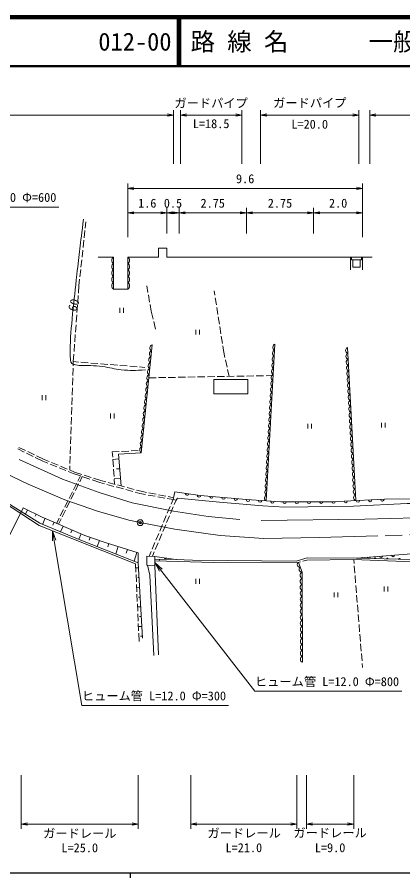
# Model space of a CAD drawing. Units: millimetres at full size, sheet at 1:1000, with parts at other scales. Extents: x 40000 to 680000, y 20000 to 380000.
# Drawn here: x 144950 to 223741, y 204000 to 380000 of the extents above; entities that cross this region are included whole.
import ezdxf
from ezdxf.enums import TextEntityAlignment as Align

# ---------------------------------------------------------------- set-up
doc = ezdxf.new("R2010")
doc.units = ezdxf.units.MM
doc.header["$LTSCALE"] = 1000
doc.header["$PDMODE"] = 32
doc.header["$PDSIZE"] = 500
doc.linetypes.add('CHAIN', pattern=[18.5, 12, -1.5, 3.5, -1.5])
for name, color, linetype, lineweight in [('M-BGD', 7, 'Continuous', 13), ('M-BMK', 2, 'CHAIN', 13), ('M-BMK-SRVR', 3, 'Continuous', 13), ('M-STR-HTXT', 7, 'Continuous', 13), ('M-TTL', 2, 'Continuous', 140), ('M-TTL-BAND', 7, 'Continuous', 25), ('M-TTL-LINE', 7, 'Continuous', 50)]:
    doc.layers.add(name, color=color, linetype=linetype, lineweight=lineweight)
doc.layers.add('M-BGD-HTXT', color=7, linetype='Continuous')
doc.layers.add('M-TTL-TXT', color=7, linetype='Continuous')
doc.styles.add('ＭＳ ゴシック', font='')
doc.styles.get('ＭＳ ゴシック').set_extended_font_data('MS Gothic')

# ---------------------------------------------------------------- blocks, each defined once
blk = doc.blocks.new('open_arrow')
at = {"color": 0, "linetype": 'Continuous', "lineweight": -2}
blk.add_lwpolyline([(7.5, 1.25), (0, 0), (7.5, -1.25)], dxfattribs=at)

msp = doc.modelspace()

# ---------------------------------------------------------------- linework, layer by layer
at = {"layer": 'M-BGD'}
for p, q in [((167527, 335000), (167527, 346000)), ((167527, 345000), (215527, 345000)), ((215527, 335000), (215527, 346000)), ((167527, 340000), (175527, 340000)), ((175527, 335739), (175527, 341000)), ((175530, 340000), (178027, 340000)), ((178027, 335739), (178027, 341000)), ((178027, 340000), (191777, 340000)), ((191777, 335739), (191777, 341000)), ((191777, 340000), (205527, 340000)), ((205527, 335739), (205527, 341000)), ((205527, 340000), (215527, 340000)), ((158840, 336861), (158978, 338137)), ((158625, 334872), (158786, 336363)), ((158409, 332884), (158571, 334375)), ((173790, 330912), (173790, 332793)), ((173790, 332793), (175530, 332793)), ((175530, 332793), (175530, 330912)), ((158194, 330895), (158356, 332387)), ((161465, 330912), (164653, 330912)), ((164653, 330912), (164653, 324415)), ((167527, 330912), (173790, 330912)), ((167527, 324415), (167527, 330912)), ((175530, 330912), (205527, 330912)), ((205527, 330912), (213305, 330912)), ((213027, 330912), (213027, 328342)), ((213277, 330912), (213277, 330412)), ((213305, 330912), (215527, 330912)), ((215277, 330412), (215277, 330912)), ((215527, 330912), (217479, 330912)), ((215527, 330912), (215527, 328342)), ((157979, 328907), (158141, 330398)), ((213277, 330412), (213527, 330412)), ((213527, 330412), (215027, 330412)), ((213527, 330412), (213527, 328912)), ((215027, 328912), (215027, 330412)), ((215027, 330412), (215277, 330412)), ((157764, 326919), (157925, 328410)), ((213527, 328912), (215027, 328912)), ((157572, 325145), (157710, 326421)), ((157455, 323586), (157572, 325145)), ((164653, 324415), (167527, 324415)), ((171416, 325075), (171662, 323706)), ((185195, 324060), (185338, 323137)), ((157305, 321592), (157417, 323087)), ((171750, 323214), (172014, 321737)), ((185415, 322643), (185646, 321160)), ((157155, 319597), (157267, 321093)), ((165917, 320567), (165917, 319567)), ((166667, 319567), (166667, 320567)), ((172102, 321245), (172347, 319876)), ((185722, 320666), (185953, 319184)), ((157005, 317603), (157117, 319099)), ((172347, 319876), (172726, 318265)), ((186030, 318690), (186260, 317208)), ((156855, 315608), (156967, 317104)), ((172841, 317779), (173220, 316168)), ((156705, 313614), (156817, 315110)), ((181427, 316098), (181427, 315098)), ((182177, 315098), (182177, 316098)), ((186337, 316714), (186568, 315232)), ((186644, 314738), (186875, 313255)), ((156555, 311620), (156667, 313115)), ((172533, 312994), (170313, 290927)), ((186952, 312761), (187095, 311838)), ((187095, 311838), (187404, 310416)), ((197620, 313146), (195851, 281064)), ((212425, 312450), (214130, 281137)), ((156400, 309562), (156517, 311121)), ((187510, 309927), (187827, 308461)), ((156308, 306720), (156357, 308220)), ((156373, 308719), (156400, 309562)), ((157469, 309476), (156400, 309562)), ((159462, 309315), (157967, 309436)), ((161456, 309155), (159960, 309275)), ((163449, 308994), (161954, 309115)), ((165443, 308834), (163948, 308954)), ((167436, 308673), (165941, 308793)), ((169430, 308512), (167935, 308633)), ((170997, 308386), (169928, 308472)), ((171854, 306249), (173312, 306276)), ((173812, 306285), (175311, 306313)), ((175811, 306322), (177311, 306349)), ((177811, 306358), (179311, 306386)), ((179811, 306395), (181310, 306423)), ((181810, 306432), (183310, 306459)), ((183810, 306469), (185310, 306496)), ((185810, 306505), (187309, 306533)), ((187809, 306542), (189309, 306570)), ((187933, 307973), (188242, 306550)), ((189809, 306579), (191309, 306606)), ((191809, 306616), (193308, 306643)), ((193808, 306652), (195308, 306680)), ((195808, 306689), (197266, 306716)), ((156244, 304721), (156292, 306221)), ((156180, 302722), (156228, 304222)), ((150038, 302691), (150038, 301691)), ((150788, 301691), (150788, 302691)), ((156115, 300723), (156163, 302223)), ((156051, 298724), (156099, 300224)), ((155987, 296725), (156035, 298225)), ((164024, 298958), (164024, 297958)), ((164774, 297958), (164774, 298958)), ((155922, 294727), (155970, 296226)), ((204351, 296855), (204351, 295855)), ((205101, 295855), (205101, 296855)), ((219388, 297065), (219388, 296065)), ((220138, 296065), (220138, 297065)), ((155858, 292728), (155906, 294227)), ((155794, 290729), (155842, 292228)), ((146394, 291068), (145050, 291735)), ((146656, 291380), (145302, 292026)), ((148186, 290180), (146842, 290846)), ((148461, 290519), (147107, 291165)), ((165766, 291172), (164386, 291104)), ((164386, 291104), (164461, 290042)), ((167764, 291269), (166266, 291196)), ((169644, 291361), (168263, 291294)), ((150170, 289197), (148634, 289958)), ((150458, 289566), (148912, 290304)), ((151191, 288785), (150170, 289197)), ((151477, 289141), (150458, 289566)), ((153323, 288372), (151939, 288949)), ((155729, 288730), (155777, 290229)), ((165735, 289650), (164495, 289552)), ((164496, 289543), (164601, 288047)), ((153046, 288037), (151655, 288598)), ((154901, 287288), (153510, 287849)), ((155169, 287602), (153785, 288179)), ((156386, 286689), (155364, 287101)), ((156650, 286985), (155631, 287410)), ((155686, 287387), (155713, 288230)), ((158171, 286492), (156650, 286985)), ((164637, 287548), (164742, 286052)), ((165892, 287656), (165272, 287607)), ((157911, 286176), (156386, 286689)), ((157334, 285147), (157857, 286194)), ((158245, 286064), (157717, 285001)), ((159807, 285539), (158385, 286017)), ((160074, 285876), (158647, 286338)), ((161807, 284866), (160281, 285379)), ((162070, 285230), (160549, 285722)), ((163040, 284972), (162070, 285230)), ((166048, 285662), (164777, 285562)), ((164777, 285553), (164852, 284491)), ((156440, 283358), (157110, 284700)), ((157495, 284553), (156828, 283209)), ((162789, 284593), (161807, 284866)), ((164716, 284056), (163270, 284459)), ((164973, 284459), (163524, 284844)), ((166642, 283520), (165197, 283922)), ((166907, 283946), (165457, 284331)), ((168569, 282984), (167124, 283386)), ((168840, 283433), (167390, 283818)), ((155546, 281569), (156216, 282911)), ((156605, 282762), (155938, 281418)), ((170032, 282576), (169051, 282850)), ((170293, 283047), (169323, 283305)), ((171195, 282369), (170032, 282576)), ((171381, 282830), (170293, 283047)), ((173164, 282018), (171687, 282281)), ((173342, 282438), (171871, 282732)), ((175133, 281668), (173656, 281931)), ((175303, 282047), (173832, 282341)), ((176881, 281732), (175794, 281949)), ((154652, 279780), (155322, 281122)), ((155716, 280970), (155048, 279627)), ((175612, 278565), (176191, 279949)), ((176787, 281373), (175625, 281580)), ((176835, 279874), (176255, 278491)), ((176384, 280410), (176787, 281373)), ((177406, 281237), (177028, 280335)), ((147035, 279220), (146624, 278362)), ((148839, 278356), (148633, 277927)), ((153758, 277991), (154428, 279333)), ((154826, 279179), (154159, 277835)), ((174839, 276720), (175419, 278104)), ((150653, 277515), (150120, 276282)), ((152489, 276722), (152223, 276105)), ((153011, 276496), (153534, 277544)), ((153937, 277388), (153409, 276325)), ((176061, 278030), (175481, 276646)), ((154325, 275929), (153818, 274754)), ((156161, 275136), (155907, 274548)), ((174067, 274875), (174646, 276259)), ((175288, 276185), (174708, 274802)), ((157997, 274342), (157518, 273235)), ((159864, 273628), (159665, 273058)), ((161753, 272971), (161319, 271726)), ((173295, 273031), (173874, 274414)), ((174514, 274341), (173934, 272958)), ((163649, 272337), (163454, 271707)), ((165559, 271743), (165089, 270230)), ((167469, 271150), (167234, 270393)), ((172522, 271186), (173101, 272569)), ((173741, 272496), (173161, 271113)), ((169379, 270556), (168817, 268750)), ((171433, 267906), (171466, 269770)), ((171466, 269770), (173086, 269741)), ((171926, 269762), (172329, 270725)), ((172968, 270652), (172590, 269750)), ((173086, 269741), (173053, 267877)), ((173086, 269741), (177386, 269118)), ((214292, 269367), (225504, 270275)), ((225568, 269101), (214292, 269367)), ((169220, 266498), (169144, 268179)), ((173053, 267877), (171433, 267906)), ((173845, 249571), (173053, 267877)), ((173076, 269167), (177518, 269113)), ((173999, 269156), (173985, 268786)), ((202844, 268633), (202046, 268417)), ((204124, 268980), (203326, 268764)), ((213777, 268283), (213710, 269102)), ((213941, 266290), (213818, 267785)), ((169740, 267407), (169180, 267376)), ((169309, 264500), (169242, 265998)), ((214106, 264297), (213982, 265792)), ((169398, 262502), (169331, 264000)), ((169849, 265410), (169569, 265394)), ((181480, 265150), (181480, 264150)), ((182230, 264150), (182230, 265150)), ((169958, 263413), (169359, 263380)), ((209714, 262364), (209714, 261364)), ((210464, 261364), (210464, 262364)), ((214270, 262304), (214147, 263799)), ((219914, 263573), (219914, 262573)), ((220664, 262573), (220664, 263573)), ((169488, 260504), (169421, 262002)), ((170067, 261416), (169768, 261399)), ((214434, 260310), (214311, 261805)), ((169577, 258506), (169510, 260004)), ((170177, 259419), (169538, 259384)), ((214598, 258317), (214475, 259812)), ((169666, 256508), (169599, 258006)), ((170286, 257422), (169967, 257404)), ((214763, 256324), (214639, 257819)), ((169756, 254510), (169689, 256008)), ((170395, 255425), (169716, 255388)), ((214927, 254331), (214804, 255826)), ((169853, 252328), (169778, 254010)), ((215091, 252337), (214968, 253832)), ((170505, 253428), (170165, 253409)), ((215255, 250344), (215132, 251839)), ((215419, 248351), (215296, 249846)), ((215528, 247034), (215460, 247853))]:
    msp.add_line(p, q, dxfattribs=at)
for points in [[(277008, 310214), (263916, 281923), (252473, 281728), (240400, 281292), (230959, 281494), (220039, 281401)], [(170528, 253004), (169685, 268405), (156949, 273461), (149596, 276498), (141942, 281297), (140291, 281546), (129043, 287798), (123320, 291173), (114420, 296917), (108313, 300697), (107305, 299461), (98457, 304446), (95081, 302868), (96234, 300863)], [(169144, 268179), (149402, 276058), (142127, 280807), (140258, 281181), (128924, 287490), (123199, 290879), (108527, 300244)], [(166168, 284142), (165656, 290647), (170313, 290927)], [(145370, 289545), (154180, 285549), (161681, 282768), (168434, 280712), (176870, 279006), (183951, 277861), (190424, 277277)], [(177192, 282923), (176787, 281373), (177455, 281227), (177677, 281670), (187024, 280725), (195177, 280071), (199643, 279780), (213705, 280008), (224610, 280569), (237852, 280538), (252231, 280834), (262637, 281177), (262656, 281901)], [(177192, 282923), (182308, 282182), (191807, 281340), (198829, 280861), (209017, 280908), (220039, 281401)], [(142815, 272893), (146133, 279651), (150059, 277772), (158762, 274012), (162937, 272558), (169688, 270460), (169685, 268405)], [(194813, 277061), (216008, 277341), (231606, 277727)], [(214292, 269367), (204212, 269430), (201922, 268729), (180751, 268978), (177386, 269118)], [(171548, 267904), (172036, 265912), (172853, 249473)], [(202046, 268417), (185051, 268447), (173070, 268814)], [(202398, 268512), (203163, 266483), (203233, 248075)], [(225858, 268591), (213623, 269106), (204124, 268980)]]:
    msp.add_lwpolyline(points, dxfattribs=at)
msp.add_lwpolyline([(185098, 305909), (192077, 305893), (192077, 302949), (185113, 302949)], close=True, dxfattribs=at)
for centre, radius, start, end in [((164981, 330262), 728, 116.75914, 243.24086), ((167200, 330262), 728, 296.75914, 63.24086), ((164981, 328963), 728, 116.75914, 243.24086), ((167200, 328963), 728, 296.75914, 63.24086), ((164981, 327663), 728, 116.75914, 243.24086), ((167200, 327663), 728, 296.75914, 63.24086), ((164981, 326364), 728, 116.75914, 243.24086), ((164981, 325065), 728, 116.75914, 243.24086), ((167200, 326364), 728, 296.75914, 63.24086), ((167200, 325065), 728, 296.75914, 63.24086), ((172621, 311128), 674, 108.26584, 240.2449), ((172744, 312354), 674, 108.26584, 240.2449), ((197795, 311280), 677, 111.00882, 242.67971), ((197863, 312514), 677, 111.00882, 242.67971), ((212712, 311861), 655, 116.00749, 250.22925), ((172497, 309902), 674, 108.26584, 240.2449), ((197727, 310046), 677, 111.00882, 242.67971), ((212777, 310657), 655, 116.00749, 250.22925), ((212843, 309453), 655, 116.00749, 250.22925), ((172251, 307450), 674, 108.26584, 240.2449), ((172374, 308676), 674, 108.26584, 240.2449), ((197591, 307578), 677, 111.00882, 242.67971), ((197659, 308812), 677, 111.00882, 242.67971), ((212908, 308248), 655, 116.00749, 250.22925), ((172127, 306224), 674, 108.26584, 240.2449), ((197523, 306344), 677, 111.00882, 242.67971), ((212974, 307044), 655, 116.00749, 250.22925), ((213040, 305840), 655, 116.00749, 250.22925), ((172004, 304998), 674, 108.26584, 240.2449), ((197387, 303876), 677, 111.00882, 242.67971), ((197455, 305110), 677, 111.00882, 242.67971), ((213105, 304635), 655, 116.00749, 250.22925), ((171757, 302546), 674, 108.26584, 240.2449), ((171881, 303772), 674, 108.26584, 240.2449), ((197319, 302642), 677, 111.00882, 242.67971), ((213171, 303431), 655, 116.00749, 250.22925), ((213236, 302227), 655, 116.00749, 250.22925), ((171634, 301320), 674, 108.26584, 240.2449), ((197251, 301408), 677, 111.00882, 242.67971), ((213302, 301022), 655, 116.00749, 250.22925), ((171387, 298868), 674, 108.26584, 240.2449), ((171511, 300094), 674, 108.26584, 240.2449), ((197115, 298941), 677, 111.00882, 242.67971), ((197183, 300175), 677, 111.00882, 242.67971), ((213368, 299818), 655, 116.00749, 250.22925), ((213433, 298613), 655, 116.00749, 250.22925), ((171264, 297643), 674, 108.26584, 240.2449), ((197047, 297707), 677, 111.00882, 242.67971), ((213499, 297409), 655, 116.00749, 250.22925), ((171017, 295191), 674, 108.26584, 240.2449), ((171141, 296417), 674, 108.26584, 240.2449), ((196911, 295239), 677, 111.00882, 242.67971), ((196979, 296473), 677, 111.00882, 242.67971), ((213565, 296205), 655, 116.00749, 250.22925), ((170894, 293965), 674, 108.26584, 240.2449), ((196843, 294005), 677, 111.00882, 242.67971), ((213630, 295000), 655, 116.00749, 250.22925), ((213696, 293796), 655, 116.00749, 250.22925), ((170771, 292739), 674, 108.26584, 240.2449), ((196706, 291537), 677, 111.00882, 242.67971), ((196775, 292771), 677, 111.00882, 242.67971), ((213761, 292592), 655, 116.00749, 250.22925), ((170647, 291513), 674, 108.26584, 240.2449), ((196638, 290303), 677, 111.00882, 242.67971), ((213827, 291387), 655, 116.00749, 250.22925), ((213893, 290183), 655, 116.00749, 250.22925), ((196570, 289069), 677, 111.00882, 242.67971), ((213958, 288979), 655, 116.00749, 250.22925), ((196434, 286602), 677, 111.00882, 242.67971), ((196502, 287836), 677, 111.00882, 242.67971), ((214024, 287774), 655, 116.00749, 250.22925), ((214089, 286570), 655, 116.00749, 250.22925), ((196366, 285368), 677, 111.00882, 242.67971), ((214155, 285366), 655, 116.00749, 250.22925), ((196230, 282900), 677, 111.00882, 242.67971), ((196298, 284134), 677, 111.00882, 242.67971), ((214221, 284161), 655, 116.00749, 250.22925), ((214286, 282957), 655, 116.00749, 250.22925), ((179666, 282565), 350, 171.74925, 351.74925), ((182140, 282206), 350, 171.74925, 351.74925), ((184629, 281976), 350, 174.93904, 354.93904), ((187120, 281755), 350, 174.93904, 354.93904), ((196162, 281666), 677, 111.00882, 242.67971), ((214352, 281753), 655, 116.00749, 250.22925), ((189610, 281535), 350, 174.93904, 354.93904), ((192101, 281320), 350, 176.09735, 356.09735), ((194595, 281150), 350, 176.09735, 356.09735), ((197089, 280980), 350, 176.09735, 356.09735), ((199585, 280865), 350, 180.26282, 0.26282), ((202085, 280876), 350, 180.26282, 0.26282), ((204585, 280888), 350, 180.26282, 0.26282), ((207085, 280899), 350, 180.26282, 0.26282), ((209584, 280933), 350, 182.56073, 2.56073), ((212082, 281045), 350, 182.56073, 2.56073), ((214579, 281157), 350, 182.56073, 2.56073), ((217077, 281268), 350, 182.56073, 2.56073), ((219574, 281380), 350, 182.56073, 2.56073), ((175236, 269430), 200, 171.75368, 351.75368), ((215571, 269332), 175, 0.30814, 176.98688), ((216784, 269569), 300, 184.62555, 4.62555), ((218070, 269273), 175, 0.30814, 176.98688), ((219275, 269771), 300, 184.62555, 4.62555), ((220570, 269214), 175, 0.30814, 176.98688), ((221767, 269972), 300, 184.62555, 4.62555), ((223069, 269155), 175, 0.30814, 176.98688), ((202746, 268064), 567, 127.82894, 273.51013), ((203129, 267049), 567, 127.82894, 273.51013), ((203436, 265870), 671, 114.01818, 246.41552), ((203441, 264643), 671, 114.01818, 246.41552), ((203446, 263416), 671, 114.01818, 246.41552), ((203450, 262189), 671, 114.01818, 246.41552), ((203455, 260961), 671, 114.01818, 246.41552), ((203460, 259734), 671, 114.01818, 246.41552), ((203464, 258507), 671, 114.01818, 246.41552), ((203469, 257280), 671, 114.01818, 246.41552), ((203473, 256053), 671, 114.01818, 246.41552), ((203478, 254825), 671, 114.01818, 246.41552), ((203483, 253598), 671, 114.01818, 246.41552), ((203487, 252371), 671, 114.01818, 246.41552), ((203492, 251144), 671, 114.01818, 246.41552), ((203497, 249916), 671, 114.01818, 246.41552), ((203501, 248689), 671, 114.01818, 246.41552)]:
    msp.add_arc(centre, radius, start, end, dxfattribs=at)
msp.add_open_spline([(171180, 307871), (168887, 307759), (168151, 307692), (166226, 307892), (164724, 308048), (163913, 308355), (162415, 308546), (161438, 308671), (160885, 308694), (159901, 308754), (158701, 308826), (158009, 308689), (156827, 308910), (156538, 308964), (156358, 309012), (156131, 309200), (155707, 309552), (155899, 310030), (155799, 310571), (155728, 310954), (155763, 311179), (155768, 311568), (155806, 314629), (155986, 316342), (156277, 319389), (156575, 322514), (156791, 324260), (157141, 327381), (157639, 331811), (157819, 333211), (158497, 338714)], degree=3, knots=[0, 0, 0, 0, 1, 1, 1, 2, 2, 2, 3, 3, 3, 4, 4, 4, 5, 5, 5, 6, 6, 6, 7, 7, 7, 8, 8, 8, 9, 9, 9, 10, 10, 10, 10], dxfattribs=at)
at = {"layer": 'M-BMK'}
msp.add_lwpolyline([(80664, 321874), (86073, 318556), (107694, 305896), (136209, 290106), (140988, 287424), (147204, 284526), (154658, 281325), (161388, 279012), (167791, 277119), (170081, 276628), (177138, 275296), (186392, 274034), (195365, 273380), (206628, 273567), (238759, 274502)], dxfattribs=at)
at = {"layer": 'M-BMK-SRVR'}
msp.add_circle((170081, 276628), 600, dxfattribs=at)
msp.add_point((170081, 276628), dxfattribs=at)
at = {"layer": 'M-STR-HTXT'}
for p, q in [((176881, 350000), (176881, 360999)), ((178309, 350000), (178309, 361000)), ((190846, 350000), (190846, 361000)), ((194679, 350000), (194679, 361000)), ((214768, 350000), (214768, 361000)), ((216980, 350000), (216980, 361000)), ((82959, 359999), (176881, 359999)), ((178309, 360000), (190846, 360000)), ((194679, 360000), (214768, 360000)), ((216980, 360000), (263415, 360000)), ((145764, 225000), (145764, 214000)), ((169685, 225000), (169685, 214000)), ((180411, 225000), (180411, 214000)), ((202120, 225000), (202120, 214000)), ((204065, 225000), (204065, 214000)), ((213710, 225000), (213710, 214000)), ((145764, 215000), (169685, 215000)), ((180411, 215000), (202120, 215000)), ((204065, 215000), (213710, 215000))]:
    msp.add_line(p, q, dxfattribs=at)
for points in [[(110240, 312046), (123478, 341184), (153478, 341184)], [(152156, 274959), (158158, 239231), (188158, 239231)], [(173064, 268483), (193523, 242154), (223523, 242154)]]:
    msp.add_lwpolyline(points, dxfattribs=at)
at = {"layer": 'M-TTL'}
msp.add_line((680000, 380000), (40000, 380000), dxfattribs=at)
at = {"layer": 'M-TTL-BAND'}
for p, q in [((40000, 205000), (579000, 205000)), ((168000, 205000), (168000, 204000))]:
    msp.add_line(p, q, dxfattribs=at)
at = {"layer": 'M-TTL-LINE'}
for p, q in [((177750, 380000), (177750, 370000)), ((178250, 380000), (178250, 370000)), ((40000, 370000), (680000, 370000))]:
    msp.add_line(p, q, dxfattribs=at)

# ---------------------------------------------------------------- block references
at = {"layer": 'M-BGD', "xscale": 167, "yscale": 167}
for p in [(167527, 345000), (167527, 340000), (175530, 340000), (178027, 340000), (191777, 340000), (205527, 340000)]:
    msp.add_blockref('open_arrow', p, dxfattribs=at)
at = {"layer": 'M-BGD', "xscale": 167, "yscale": 167, "rotation": 180}
for p in [(215527, 345000), (175527, 340000), (178027, 340000), (191777, 340000), (205527, 340000), (215527, 340000)]:
    msp.add_blockref('open_arrow', p, dxfattribs=at)
at = {"layer": 'M-STR-HTXT'}
for p, xscale, yscale, rotation in [((176881, 359999), 167, 167, 180), ((190846, 360000), 167, 167, 180), ((214768, 360000), 167, 167, 180), ((152156, 274959), 267, 267, 279.5), ((173064, 268483), 267, 267, 307.8), ((169685, 215000), 167, 167, 180), ((202120, 215000), 167, 167, 180), ((213710, 215000), 167, 167, 180)]:
    msp.add_blockref('open_arrow', p, dxfattribs=dict(at, xscale=xscale, yscale=yscale, rotation=rotation))
at = {"layer": 'M-STR-HTXT', "xscale": 167, "yscale": 167}
for p in [(178309, 360000), (194679, 360000), (216980, 360000), (145764, 215000), (180411, 215000), (204065, 215000)]:
    msp.add_blockref('open_arrow', p, dxfattribs=at)

# ---------------------------------------------------------------- texts
at = {"layer": 'M-BGD', "style": 'ＭＳ ゴシック'}
for s, p in [('9.6', (191527, 345500)), ('1.6', (171527, 340500)), ('0.5', (176779, 340500)), ('2.75', (184902, 340500)), ('2.75', (198652, 340500)), ('2.0', (210527, 340500))]:
    msp.add_text(s, height=1833, dxfattribs=at).set_placement(p, align=Align.BOTTOM_CENTER)
at = {"layer": 'M-BGD-HTXT', "style": 'ＭＳ ゴシック'}
msp.add_text('60', height=1833, rotation=73.951, dxfattribs=at).set_placement((156472, 321140), align=Align.MIDDLE_CENTER)
at = {"layer": 'M-STR-HTXT', "style": 'ＭＳ ゴシック'}
for s, p in [('ガードパイプ', (184572, 360967)), ('ガードパイプ', (204734, 361021)), ('L=18.5', (184577, 356761)), ('L=20.0', (204724, 356651)), ('ガードレール', (157737, 211619)), ('ガードレール', (191322, 211667)), ('ガードレール', (208890, 211726)), ('L=25.0', (157725, 208674)), ('L=21.0', (191266, 208686)), ('L=9.0', (208887, 208688))]:
    msp.add_text(s, height=1833, dxfattribs=at).set_placement(p, align=Align.BOTTOM_CENTER)
for s, p in [('ヒューム管 L=13.0 Φ=600', (123478, 341684)), ('ヒューム管 L=12.0 Φ=800', (193523, 242654)), ('ヒューム管 L=12.0 Φ=300', (158158, 239731))]:
    msp.add_text(s, height=1833, dxfattribs=at).set_placement(p, align=Align.BOTTOM_LEFT)
at = {"layer": 'M-TTL-TXT', "style": 'ＭＳ ゴシック'}
for s, p in [('012-00', (161521, 375000)), ('路 線 名', (180380, 375000)), ('一般県道豊浦豊田線', (216734, 375000))]:
    msp.add_text(s, height=3666, dxfattribs=at).set_placement(p, align=Align.MIDDLE_LEFT)

doc.saveas('drawing.dxf')
